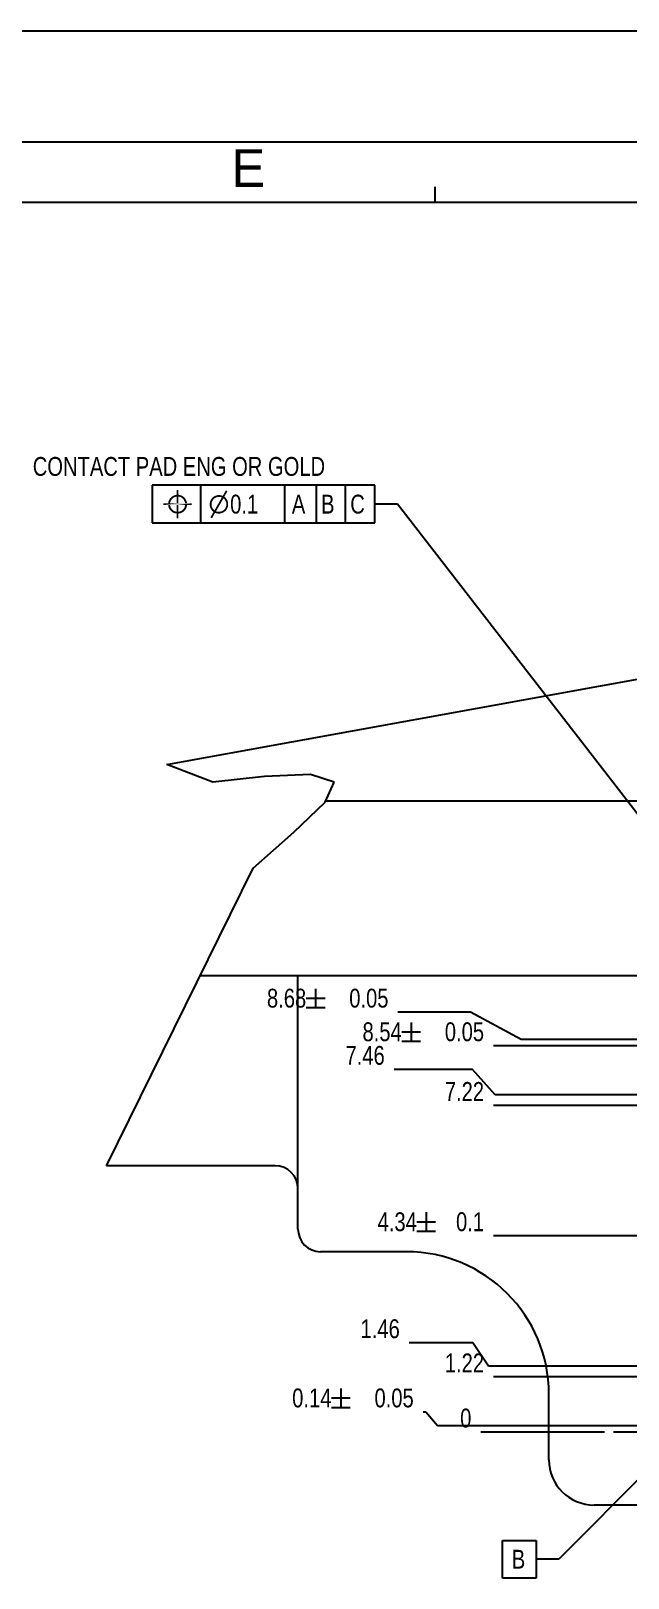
# Model space of a CAD drawing. Header units: millimetres. Extents: x 0 to 594, y 0 to 420.
# Drawn here: x 242.8 to 322, y 214.8 to 420 of the extents above; entities that cross this region are included whole.
import ezdxf
from ezdxf.enums import TextEntityAlignment as Align

# ---------------------------------------------------------------- set-up
doc = ezdxf.new("R2010")
doc.units = ezdxf.units.MM
doc.header["$LTSCALE"] = 32.67
doc.linetypes.add('CENTER', pattern=[0.6, 0.375, -0.075, 0.075, -0.075])
doc.layers.get('0').update_dxf_attribs({"linetype": 'CONTINUOUS'})
doc.layers.add('02___PRT_ALL_AXES', color=7, linetype='CONTINUOUS')
doc.styles.get("Standard").update_dxf_attribs({"font": 'txt', "width": 0.8})
doc.styles.add('TEXTSTYLE_2', font='txt')
doc.dimstyles.new('DIMSTYLE_2', dxfattribs={"dimtxt": 2.5, "dimasz": 3, "dimexe": 1.5, "dimexo": 1.2, "dimtad": 0, "dimtih": 1, "dimtoh": 1, "dimlfac": 0.166667, "dimdsep": 46, "dimtxsty": 'STANDARD', "dimblk": '_FILLED', "dimblk1": '_FILLED', "dimblk2": '_FILLED', "dimcen": 0.09, "dimazin": 2, "dimtp": 0.01, "dimtm": 0.01, "dimtfac": 1, "dimtofl": 0, "dimtmove": 0, "dimatfit": 3, "dimldrblk": '_FILLED', "dimfxl": 1, "dimtolj": 1, "dimarcsym": 0})
doc.dimstyles.new('DIMSTYLE_3', dxfattribs={"dimtxt": 2.5, "dimasz": 3, "dimexe": 1.5, "dimexo": 1.2, "dimtad": 0, "dimtih": 1, "dimtoh": 1, "dimlfac": 0.166667, "dimdsep": 46, "dimtxsty": 'STANDARD', "dimblk": '_FILLED', "dimblk1": '_FILLED', "dimblk2": '_FILLED', "dimcen": 0.09, "dimazin": 2, "dimtol": 1, "dimtp": 0.05, "dimtm": 0.05, "dimtfac": 1, "dimtofl": 0, "dimtmove": 0, "dimatfit": 3, "dimldrblk": '_FILLED', "dimfxl": 1, "dimtolj": 1, "dimarcsym": 0})
doc.dimstyles.new('DIMSTYLE_4', dxfattribs={"dimtxt": 2.5, "dimasz": 3, "dimexe": 1.5, "dimexo": 1.2, "dimtad": 0, "dimtih": 1, "dimtoh": 1, "dimlfac": 0.166667, "dimdsep": 46, "dimtxsty": 'STANDARD', "dimblk": '_FILLED', "dimblk1": '_FILLED', "dimblk2": '_FILLED', "dimcen": 0.09, "dimazin": 2, "dimtol": 1, "dimtp": 0.1, "dimtm": 0.1, "dimtfac": 1, "dimtofl": 0, "dimtmove": 0, "dimatfit": 3, "dimldrblk": '_FILLED', "dimfxl": 1, "dimtolj": 1, "dimarcsym": 0})
doc.dimstyles.get("Standard").update_dxf_attribs({"dimtxt": 2.5, "dimasz": 3, "dimexe": 1.5, "dimexo": 1.2, "dimtad": 1, "dimdsep": 46, "dimtxsty": 'STANDARD', "dimblk": '_FILLED', "dimblk1": '_FILLED', "dimblk2": '_FILLED', "dimcen": 0.09, "dimazin": 2, "dimtol": 1, "dimtp": 0.01, "dimtm": 0.01, "dimtfac": 1, "dimtofl": 0, "dimtmove": 0, "dimatfit": 3, "dimldrblk": '_FILLED', "dimfxl": 1, "dimtolj": 1, "dimarcsym": 0})

# ---------------------------------------------------------------- blocks, each defined once
blk = doc.blocks.new('*D23')
at = {"color": 7, "linetype": 'CONTINUOUS'}
for p, q in [((295.21, 236.79), (294.84, 236.79)), ((296.74, 234.97), (295.21, 236.79)), ((457.15, 234.97), (296.74, 234.97))]:
    blk.add_line(p, q, dxfattribs=at)
at = {"color": 7, "linetype": 'CONTINUOUS', "width": 0.8}
for s, p in [('0.14', (282.67, 237.42)), ('0.05', (293.59, 237.42))]:
    blk.add_text(s, height=2.5, dxfattribs=at).set_placement(p, align=Align.RIGHT)
blk = doc.blocks.new('_FILLED')
at = {"color": 0, "linetype": 'BYBLOCK'}
blk.add_solid([(0, 0), (-1, 0.167), (-1, -0.167)], dxfattribs=at)
blk = doc.blocks.new('*D24')
at = {"color": 7, "linetype": 'CONTINUOUS'}
blk.add_line((318.88, 234.13), (302.49, 234.13), dxfattribs=at)
at = {"color": 7, "linetype": 'CONTINUOUS', "insert": (301.24, 237.25), "char_height": 2.5, "width": 2, "attachment_point": 3, "line_spacing_factor": 0.9}
blk.add_mtext('0', dxfattribs=at)
blk = doc.blocks.new('*D25')
at = {"color": 7, "linetype": 'CONTINUOUS'}
for p, q in [((301.43, 245.98), (292.99, 245.98)), ((303.51, 242.89), (301.43, 245.98)), ((431.97, 242.89), (303.51, 242.89))]:
    blk.add_line(p, q, dxfattribs=at)
at = {"color": 7, "linetype": 'CONTINUOUS', "insert": (291.74, 249.1), "char_height": 2.5, "width": 8, "attachment_point": 3, "line_spacing_factor": 0.9}
blk.add_mtext('1.46', dxfattribs=at)
blk = doc.blocks.new('*D26')
at = {"color": 7, "linetype": 'CONTINUOUS'}
blk.add_line((332.04, 241.45), (304.17, 241.45), dxfattribs=at)
at = {"color": 7, "linetype": 'CONTINUOUS', "insert": (302.92, 244.57), "char_height": 2.5, "width": 8, "attachment_point": 3, "line_spacing_factor": 0.9}
blk.add_mtext('1.22', dxfattribs=at)
blk = doc.blocks.new('*D27')
at = {"color": 7, "linetype": 'CONTINUOUS'}
blk.add_line((332.04, 277.45), (304.17, 277.45), dxfattribs=at)
at = {"color": 7, "linetype": 'CONTINUOUS', "insert": (302.92, 280.57), "char_height": 2.5, "width": 8, "attachment_point": 3, "line_spacing_factor": 0.9}
blk.add_mtext('7.22', dxfattribs=at)
blk = doc.blocks.new('*D28')
at = {"color": 7, "linetype": 'CONTINUOUS'}
for p, q in [((301.39, 282.23), (290.99, 282.23)), ((304.39, 278.89), (301.39, 282.23)), ((431.97, 278.89), (304.39, 278.89))]:
    blk.add_line(p, q, dxfattribs=at)
at = {"color": 7, "linetype": 'CONTINUOUS', "insert": (289.74, 285.36), "char_height": 2.5, "width": 8, "attachment_point": 3, "line_spacing_factor": 0.9}
blk.add_mtext('7.46', dxfattribs=at)
blk = doc.blocks.new('*D29')
at = {"color": 7, "linetype": 'CONTINUOUS'}
blk.add_line((357.22, 285.37), (304.17, 285.37), dxfattribs=at)
at = {"color": 7, "linetype": 'CONTINUOUS', "width": 0.8}
for s, p in [('8.54', (292, 285.99)), ('0.05', (302.92, 285.99))]:
    blk.add_text(s, height=2.5, dxfattribs=at).set_placement(p, align=Align.RIGHT)
blk = doc.blocks.new('*D30')
at = {"color": 7, "linetype": 'CONTINUOUS'}
for p, q in [((301.1, 289.82), (291.49, 289.82)), ((307.83, 286.21), (301.1, 289.82)), ((504.39, 286.21), (307.83, 286.21))]:
    blk.add_line(p, q, dxfattribs=at)
at = {"color": 7, "linetype": 'CONTINUOUS', "width": 0.8}
for s, p in [('8.68', (279.32, 290.45)), ('0.05', (290.24, 290.45))]:
    blk.add_text(s, height=2.5, dxfattribs=at).set_placement(p, align=Align.RIGHT)
blk = doc.blocks.new('*D31')
at = {"color": 7, "linetype": 'CONTINUOUS'}
blk.add_line((466.32, 260.17), (304.17, 260.17), dxfattribs=at)
at = {"color": 7, "linetype": 'CONTINUOUS', "width": 0.8}
for s, p in [('4.34', (294, 260.79)), ('0.1', (302.92, 260.79))]:
    blk.add_text(s, height=2.5, dxfattribs=at).set_placement(p, align=Align.RIGHT)

msp = doc.modelspace()

# ---------------------------------------------------------------- linework, layer by layer
at = {"color": 7, "linetype": 'CONTINUOUS'}
for p, q in [((0, 420), (594, 420)), ((20.422, 405.309), (571.422, 405.309)), ((296.422, 397.309), (296.422, 399.309)), ((26.422, 397.309), (564.922, 397.309)), ((258.883, 359.733), (258.883, 354.733)), ((288.42, 359.733), (258.883, 359.733)), ((265.347, 354.733), (265.347, 359.733)), ((276.483, 354.733), (276.483, 359.733)), ((280.67, 354.733), (280.67, 359.733)), ((284.545, 354.733), (284.545, 359.733)), ((288.42, 354.733), (288.42, 359.733)), ((258.883, 354.733), (288.42, 354.733)), ((260.831, 322.711), (331.972, 335.595)), ((266.935, 320.357), (260.831, 322.711)), ((273.803, 321.1), (266.935, 320.357)), ((279.9, 321.348), (273.803, 321.1)), ((283.05, 320.357), (279.9, 321.348)), ((281.859, 317.702), (283.05, 320.357)), ((277.664, 313.716), (281.859, 317.702)), ((281.942, 317.886), (528.176, 317.886)), ((272.307, 308.942), (277.664, 313.716)), ((252.819, 269.466), (272.307, 308.942)), ((549.377, 294.666), (265.259, 294.666)), ((278.224, 266.466), (278.224, 294.666)), ((279.323, 291.699), (281.823, 291.699)), ((280.573, 292.949), (280.573, 290.449)), ((279.323, 290.449), (281.823, 290.449)), ((293.25, 288.491), (293.25, 285.991)), ((292, 287.241), (294.5, 287.241)), ((292, 285.991), (294.5, 285.991)), ((275.224, 269.466), (252.819, 269.466)), ((278.224, 261.066), (278.224, 266.466)), ((295.25, 263.291), (295.25, 260.791)), ((294, 262.041), (296.5, 262.041)), ((294, 260.791), (296.5, 260.791)), ((292.624, 258.066), (281.224, 258.066)), ((282.671, 238.67), (285.171, 238.67)), ((283.921, 239.92), (283.921, 237.42)), ((311.524, 230.466), (311.524, 239.166)), ((282.671, 237.42), (285.171, 237.42)), ((324.818, 229.329), (312.853, 217.276)), ((513.724, 224.466), (317.524, 224.466)), ((305.353, 214.776), (305.353, 219.776)), ((305.353, 219.776), (309.853, 219.776)), ((309.853, 219.776), (309.853, 214.776)), ((312.853, 217.276), (309.853, 217.276)), ((309.853, 214.776), (305.353, 214.776))]:
    msp.add_line(p, q, dxfattribs=at)
for centre, radius, start, end in [((275.224, 266.466), 3, 0, 90), ((281.224, 261.066), 3, 180, 270), ((292.624, 239.166), 18.9, 0, 90), ((317.524, 230.466), 6, 180, 270)]:
    msp.add_arc(centre, radius, start, end, dxfattribs=at)
for points in [[(263.509, 357.352), (264.147, 357.352), (260.37, 357.096)], [(263.253, 357.352), (263.509, 357.352), (260.37, 357.096)], [(262.377, 357.352), (263.253, 357.352), (260.37, 357.096)], [(262.14, 357.352), (262.377, 357.352), (260.37, 357.096)], [(261.264, 357.352), (262.14, 357.352), (260.37, 357.096)], [(261.009, 357.352), (261.264, 357.352), (260.37, 357.096)], [(261.009, 357.352), (260.37, 357.096), (260.37, 357.352)], [(261.009, 357.096), (260.37, 357.096), (264.147, 357.352)], [(261.282, 357.461), (261.009, 357.352), (261.027, 357.479)], [(261.009, 357.352), (261.282, 357.461), (261.264, 357.352)], [(261.264, 357.096), (261.009, 357.096), (264.147, 357.352)], [(261.264, 357.096), (261.027, 356.95), (261.009, 357.096)], [(261.319, 357.552), (261.027, 357.479), (261.063, 357.625)], [(261.027, 357.479), (261.319, 357.552), (261.282, 357.461)], [(261.264, 357.096), (261.282, 356.987), (261.027, 356.95)], [(261.41, 357.753), (261.355, 357.662), (261.063, 357.625)], [(261.41, 357.753), (261.063, 357.625), (261.118, 357.753)], [(261.063, 357.625), (261.355, 357.662), (261.319, 357.552)], [(261.483, 357.844), (261.118, 357.753), (261.191, 357.881)], [(261.118, 357.753), (261.483, 357.844), (261.41, 357.753)], [(261.629, 358.009), (261.556, 357.936), (261.191, 357.881)], [(261.629, 358.009), (261.191, 357.881), (261.282, 358.009)], [(261.191, 357.881), (261.556, 357.936), (261.483, 357.844)], [(262.14, 357.096), (261.264, 357.096), (264.147, 357.352)], [(261.72, 358.082), (261.282, 358.009), (261.374, 358.118)], [(261.282, 358.009), (261.72, 358.082), (261.629, 358.009)], [(262.031, 358.209), (261.921, 358.173), (261.374, 358.118)], [(262.031, 358.209), (261.374, 358.118), (261.483, 358.209)], [(261.921, 358.173), (261.812, 358.136), (261.374, 358.118)], [(261.374, 358.118), (261.812, 358.136), (261.72, 358.082)], [(262.925, 358.282), (262.14, 358.228), (261.483, 358.209)], [(262.925, 358.282), (261.483, 358.209), (261.593, 358.282)], [(261.483, 358.209), (262.14, 358.228), (262.031, 358.209)], [(262.797, 358.355), (261.593, 358.282), (261.72, 358.355)], [(261.593, 358.282), (262.797, 358.355), (262.925, 358.282)], [(262.669, 358.41), (261.72, 358.355), (261.848, 358.41)], [(261.72, 358.355), (262.669, 358.41), (262.797, 358.355)], [(262.523, 358.447), (261.848, 358.41), (261.994, 358.447)], [(261.848, 358.41), (262.523, 358.447), (262.669, 358.41)], [(262.377, 358.483), (261.994, 358.447), (262.14, 358.483)], [(261.994, 358.447), (262.377, 358.483), (262.523, 358.447)], [(262.377, 359.122), (262.14, 358.483), (262.14, 359.122)], [(262.14, 358.483), (262.377, 359.122), (262.377, 358.483)], [(262.377, 358.228), (262.14, 358.228), (262.925, 358.282)], [(262.377, 358.228), (262.14, 357.352), (262.14, 358.228)], [(262.14, 357.352), (262.377, 358.228), (262.377, 357.352)], [(262.377, 357.096), (262.14, 357.096), (264.147, 357.352)], [(262.377, 357.096), (262.14, 356.22), (262.14, 357.096)], [(262.14, 356.22), (262.377, 357.096), (262.377, 356.22)], [(262.487, 358.209), (262.377, 358.228), (262.925, 358.282)], [(263.253, 357.096), (262.377, 357.096), (264.147, 357.352)], [(262.487, 358.209), (262.925, 358.282), (263.034, 358.209)], [(263.034, 358.209), (262.596, 358.173), (262.487, 358.209)], [(262.706, 358.136), (262.596, 358.173), (263.034, 358.209)], [(262.706, 358.136), (263.034, 358.209), (263.144, 358.118)], [(263.144, 358.118), (262.797, 358.063), (262.706, 358.136)], [(262.888, 358.009), (262.797, 358.063), (263.144, 358.118)], [(262.888, 358.009), (263.144, 358.118), (263.235, 358.009)], [(263.235, 358.009), (262.979, 357.936), (262.888, 358.009)], [(262.979, 357.936), (263.235, 358.009), (263.326, 357.881)], [(263.326, 357.881), (263.052, 357.844), (262.979, 357.936)], [(263.107, 357.753), (263.052, 357.844), (263.326, 357.881)], [(263.107, 357.753), (263.326, 357.881), (263.399, 357.753)], [(263.399, 357.753), (263.162, 357.662), (263.107, 357.753)], [(263.162, 357.662), (263.399, 357.753), (263.454, 357.625)], [(263.454, 357.625), (263.198, 357.552), (263.162, 357.662)], [(263.198, 357.552), (263.454, 357.625), (263.49, 357.479)], [(263.49, 357.479), (263.235, 357.461), (263.198, 357.552)], [(263.253, 357.352), (263.235, 357.461), (263.49, 357.479)], [(263.509, 357.096), (263.235, 356.987), (263.253, 357.096)], [(263.235, 356.987), (263.509, 357.096), (263.49, 356.95)], [(263.253, 357.352), (263.49, 357.479), (263.509, 357.352)], [(263.509, 357.096), (263.253, 357.096), (264.147, 357.352)], [(263.509, 357.096), (264.147, 357.352), (264.147, 357.096)], [(266.795, 357.461), (266.521, 357.37), (266.558, 357.534)], [(266.521, 357.37), (266.795, 357.461), (266.777, 357.334)], [(266.777, 357.334), (266.521, 357.206), (266.521, 357.37)], [(266.521, 357.206), (266.777, 357.334), (266.759, 357.206)], [(266.759, 357.206), (266.777, 357.096), (266.521, 357.06)], [(266.759, 357.206), (266.521, 357.06), (266.521, 357.206)], [(266.521, 357.06), (266.777, 357.096), (266.795, 356.969)], [(266.832, 357.589), (266.558, 357.534), (266.613, 357.68)], [(266.558, 357.534), (266.832, 357.589), (266.795, 357.461)], [(266.978, 357.808), (266.613, 357.68), (266.686, 357.826)], [(266.978, 357.808), (266.905, 357.698), (266.613, 357.68)], [(266.613, 357.68), (266.905, 357.698), (266.832, 357.589)], [(267.051, 357.899), (266.686, 357.826), (266.777, 357.954)], [(266.686, 357.826), (267.051, 357.899), (266.978, 357.808)], [(267.251, 358.063), (266.777, 357.954), (266.886, 358.082)], [(267.251, 358.063), (267.142, 357.99), (266.777, 357.954)], [(266.777, 357.954), (267.142, 357.99), (267.051, 357.899)], [(267.616, 358.191), (267.489, 358.155), (266.886, 358.082)], [(267.616, 358.191), (266.886, 358.082), (266.996, 358.191)], [(267.489, 358.155), (267.379, 358.118), (266.886, 358.082)], [(266.886, 358.082), (267.379, 358.118), (267.251, 358.063)], [(268.456, 358.209), (266.996, 358.191), (267.124, 358.264)], [(267.616, 358.191), (266.996, 358.191), (268.456, 358.209)], [(268.255, 358.337), (267.124, 358.264), (267.27, 358.337)], [(268.456, 358.209), (267.124, 358.264), (268.255, 358.337)], [(268.346, 357.99), (267.16, 356.421), (268.127, 358.118)], [(267.16, 356.421), (268.346, 357.99), (267.361, 356.293)], [(268.127, 358.374), (267.27, 358.337), (267.434, 358.392)], [(267.27, 358.337), (268.127, 358.374), (268.255, 358.337)], [(267.872, 358.428), (268, 358.41), (267.434, 358.392)], [(267.872, 358.428), (267.434, 358.392), (267.58, 358.428)], [(267.434, 358.392), (268, 358.41), (268.127, 358.374)], [(267.58, 358.428), (267.744, 358.447), (267.872, 358.428)], [(267.744, 358.191), (267.616, 358.191), (268.456, 358.209)], [(267.854, 358.191), (267.744, 358.191), (268.456, 358.209)], [(267.945, 358.173), (267.854, 358.191), (268.456, 358.209)], [(268.036, 358.155), (267.945, 358.173), (268.456, 358.209)], [(268.127, 358.118), (268.036, 358.155), (268.456, 358.209)], [(268.127, 358.118), (268.456, 358.209), (268.584, 358.118)], [(268.127, 358.118), (268.584, 358.118), (268.346, 357.99)], [(268.876, 358.939), (268.255, 358.337), (268.675, 359.067)], [(268.255, 358.337), (268.876, 358.939), (268.456, 358.209)], [(268.584, 358.118), (268.675, 358.009), (268.346, 357.99)], [(268.419, 357.917), (268.346, 357.99), (268.675, 358.009)], [(268.419, 357.917), (268.675, 358.009), (268.766, 357.899)], [(268.766, 357.899), (268.511, 357.844), (268.419, 357.917)], [(268.511, 357.844), (268.766, 357.899), (268.839, 357.771)], [(268.839, 357.771), (268.565, 357.753), (268.511, 357.844)], [(268.62, 357.644), (268.565, 357.753), (268.839, 357.771)], [(268.62, 357.644), (268.839, 357.771), (268.894, 357.644)], [(268.894, 357.644), (268.675, 357.552), (268.62, 357.644)], [(268.675, 357.552), (268.894, 357.644), (268.948, 357.498)], [(268.948, 357.498), (268.711, 357.443), (268.675, 357.552)], [(268.711, 357.443), (268.948, 357.498), (268.967, 357.352)], [(268.967, 357.352), (268.73, 357.315), (268.711, 357.443)], [(268.73, 357.206), (268.73, 357.315), (268.967, 357.352)], [(268.73, 357.206), (268.967, 357.352), (268.967, 357.206)], [(268.967, 357.206), (268.73, 357.078), (268.73, 357.206)], [(268.73, 357.078), (268.967, 357.206), (268.967, 357.042)], [(261.027, 356.95), (261.282, 356.987), (261.319, 356.877)], [(261.319, 356.877), (261.063, 356.804), (261.027, 356.95)], [(261.063, 356.804), (261.319, 356.877), (261.355, 356.786)], [(261.355, 356.786), (261.118, 356.677), (261.063, 356.804)], [(261.118, 356.677), (261.355, 356.786), (261.41, 356.677)], [(261.41, 356.677), (261.191, 356.549), (261.118, 356.677)], [(261.41, 356.677), (261.483, 356.585), (261.191, 356.549)], [(261.191, 356.549), (261.483, 356.585), (261.556, 356.512)], [(261.556, 356.512), (261.282, 356.439), (261.191, 356.549)], [(261.282, 356.439), (261.556, 356.512), (261.629, 356.439)], [(261.629, 356.439), (261.374, 356.33), (261.282, 356.439)], [(261.629, 356.439), (261.72, 356.366), (261.374, 356.33)], [(261.374, 356.33), (261.72, 356.366), (261.812, 356.312)], [(261.812, 356.312), (261.483, 356.239), (261.374, 356.33)], [(261.812, 356.312), (261.921, 356.275), (261.483, 356.239)], [(261.483, 356.239), (261.921, 356.275), (262.031, 356.239)], [(262.031, 356.239), (261.593, 356.147), (261.483, 356.239)], [(262.031, 356.239), (262.14, 356.22), (261.593, 356.147)], [(261.593, 356.147), (262.377, 356.22), (263.034, 356.239)], [(261.593, 356.147), (263.034, 356.239), (262.925, 356.147)], [(262.14, 356.22), (262.377, 356.22), (261.593, 356.147)], [(262.925, 356.147), (261.72, 356.093), (261.593, 356.147)], [(261.72, 356.093), (262.925, 356.147), (262.797, 356.093)], [(262.797, 356.093), (261.848, 356.038), (261.72, 356.093)], [(261.848, 356.038), (262.797, 356.093), (262.669, 356.038)], [(262.669, 356.038), (261.994, 356.001), (261.848, 356.038)], [(261.994, 356.001), (262.669, 356.038), (262.523, 356.001)], [(262.523, 356.001), (262.14, 355.983), (261.994, 356.001)], [(262.14, 355.983), (262.523, 356.001), (262.377, 355.983)], [(262.377, 355.983), (262.14, 355.344), (262.14, 355.983)], [(262.14, 355.344), (262.377, 355.983), (262.377, 355.344)], [(263.034, 356.239), (262.377, 356.22), (262.487, 356.239)], [(262.487, 356.239), (262.596, 356.275), (263.144, 356.33)], [(262.487, 356.239), (263.144, 356.33), (263.034, 356.239)], [(262.596, 356.275), (262.706, 356.312), (263.144, 356.33)], [(263.144, 356.33), (262.706, 356.312), (262.797, 356.366)], [(263.235, 356.439), (262.797, 356.366), (262.888, 356.439)], [(262.797, 356.366), (263.235, 356.439), (263.144, 356.33)], [(262.888, 356.439), (262.979, 356.512), (263.326, 356.549)], [(262.888, 356.439), (263.326, 356.549), (263.235, 356.439)], [(263.326, 356.549), (262.979, 356.512), (263.052, 356.585)], [(263.399, 356.677), (263.052, 356.585), (263.107, 356.677)], [(263.052, 356.585), (263.399, 356.677), (263.326, 356.549)], [(263.107, 356.677), (263.162, 356.786), (263.454, 356.804)], [(263.107, 356.677), (263.454, 356.804), (263.399, 356.677)], [(263.454, 356.804), (263.162, 356.786), (263.198, 356.877)], [(263.49, 356.95), (263.198, 356.877), (263.235, 356.987)], [(263.198, 356.877), (263.49, 356.95), (263.454, 356.804)], [(266.795, 356.969), (266.558, 356.914), (266.521, 357.06)], [(266.558, 356.914), (266.795, 356.969), (266.832, 356.859)], [(266.832, 356.859), (266.594, 356.768), (266.558, 356.914)], [(266.594, 356.768), (266.832, 356.859), (266.868, 356.768)], [(266.868, 356.768), (266.649, 356.64), (266.594, 356.768)], [(267.233, 356.074), (266.613, 355.49), (267.032, 356.202)], [(266.613, 355.49), (267.233, 356.074), (266.832, 355.363)], [(266.868, 356.768), (266.923, 356.658), (266.649, 356.64)], [(266.649, 356.64), (266.923, 356.658), (266.996, 356.567)], [(266.996, 356.567), (266.74, 356.512), (266.649, 356.64)], [(266.74, 356.512), (266.996, 356.567), (267.069, 356.494)], [(267.069, 356.494), (266.813, 356.403), (266.74, 356.512)], [(267.069, 356.494), (267.16, 356.421), (266.813, 356.403)], [(266.923, 356.293), (266.813, 356.403), (267.16, 356.421)], [(267.361, 356.293), (266.923, 356.293), (267.16, 356.421)], [(267.361, 356.293), (267.032, 356.202), (266.923, 356.293)], [(267.361, 356.293), (267.452, 356.257), (267.032, 356.202)], [(267.452, 356.257), (267.543, 356.239), (267.032, 356.202)], [(267.543, 356.239), (267.653, 356.22), (267.032, 356.202)], [(267.744, 356.22), (267.872, 356.22), (267.032, 356.202)], [(267.653, 356.22), (267.744, 356.22), (267.032, 356.202)], [(268.365, 356.147), (267.032, 356.202), (267.872, 356.22)], [(267.032, 356.202), (268.365, 356.147), (267.233, 356.074)], [(267.233, 356.074), (268.365, 356.147), (268.219, 356.074)], [(268.219, 356.074), (267.361, 356.038), (267.233, 356.074)], [(267.361, 356.038), (268.219, 356.074), (268.073, 356.02)], [(268.073, 356.02), (267.489, 356.001), (267.361, 356.038)], [(267.616, 355.983), (267.489, 356.001), (268.073, 356.02)], [(267.744, 355.983), (267.616, 355.983), (268.073, 356.02)], [(267.744, 355.983), (268.073, 356.02), (267.908, 355.983)], [(268.492, 356.239), (267.872, 356.22), (268, 356.257)], [(267.872, 356.22), (268.492, 356.239), (268.365, 356.147)], [(268, 356.257), (268.127, 356.293), (268.62, 356.33)], [(268, 356.257), (268.62, 356.33), (268.492, 356.239)], [(268.62, 356.33), (268.127, 356.293), (268.237, 356.348)], [(268.237, 356.348), (268.346, 356.421), (268.711, 356.458)], [(268.237, 356.348), (268.711, 356.458), (268.62, 356.33)], [(268.711, 356.458), (268.346, 356.421), (268.438, 356.512)], [(268.803, 356.585), (268.438, 356.512), (268.529, 356.604)], [(268.438, 356.512), (268.803, 356.585), (268.711, 356.458)], [(268.529, 356.604), (268.602, 356.713), (268.876, 356.731)], [(268.529, 356.604), (268.876, 356.731), (268.803, 356.585)], [(268.876, 356.731), (268.602, 356.713), (268.657, 356.823)], [(268.93, 356.877), (268.657, 356.823), (268.693, 356.95)], [(268.657, 356.823), (268.93, 356.877), (268.876, 356.731)], [(268.967, 357.042), (268.693, 356.95), (268.73, 357.078)], [(268.693, 356.95), (268.967, 357.042), (268.93, 356.877)]]:
    msp.add_solid(points, dxfattribs=at)
at = {"layer": '02___PRT_ALL_AXES', "color": 7, "linetype": 'CENTER'}
msp.add_line((329.584, 234.126), (320.084, 234.126), dxfattribs=at)

# ---------------------------------------------------------------- texts
at = {"color": 7, "linetype": 'CONTINUOUS', "width": 0.8}
for s, p in [('CONTACT PAD ENG OR GOLD', (243.045, 360.983)), ('0.1', (269.233, 355.983)), ('A', (277.42, 355.983)), ('B', (281.295, 355.983)), ('C', (285.17, 355.983))]:
    msp.add_text(s, height=2.5, dxfattribs=at).set_placement(p)
at = {"color": 7, "linetype": 'CONTINUOUS', "insert": (269.422, 404.309), "char_height": 5, "width": 5, "attachment_point": 1, "line_spacing_factor": 0.9, "style": 'TEXTSTYLE_2'}
msp.add_mtext('E', dxfattribs=at)
at = {"color": 7, "linetype": 'CONTINUOUS', "insert": (306.603, 218.526), "char_height": 2.5, "width": 2, "attachment_point": 1, "line_spacing_factor": 0.9}
msp.add_mtext('B', dxfattribs=at)

# ---------------------------------------------------------------- dimensions: what is measured, and where the dimension line sits
at = {"color": 7, "linetype": 'CONTINUOUS'}
for feature_location, offset, origin, dimstyle, picture, middle in [((504.394, 286.206), (-212.905, 3.619), (505.594, 234.126), 'DIMSTYLE_3', '*D30', (280.782, 291.699)), ((357.224, 285.366), (-53.057, 0), (358.424, 234.126), 'DIMSTYLE_3', '*D29', (293.459, 287.241)), ((431.974, 278.886), (-140.986, 3.347), (433.174, 234.126), 'DIMSTYLE_2', '*D28', (285.739, 284.107)), ((332.044, 277.446), (-27.877, 0), (333.244, 234.126), 'DIMSTYLE_2', '*D27', (298.917, 279.321)), ((466.324, 260.166), (-162.157, 0), (467.524, 234.126), 'DIMSTYLE_4', '*D31', (294.459, 262.041)), ((431.974, 242.886), (-138.98, 3.092), (433.174, 234.126), 'DIMSTYLE_2', '*D25', (287.994, 247.853)), ((332.044, 241.446), (-27.877, 0), (333.244, 234.126), 'DIMSTYLE_2', '*D26', (299.167, 243.321)), ((457.154, 234.966), (-162.316, 1.829), (320.084, 234.126), 'DIMSTYLE_3', '*D23', (284.13, 238.67)), ((318.884427087, 234.125787298), (-16.389467152, 0), (320.084427087, 234.125787298), 'DIMSTYLE_2', '*D24', (300.244966095, 236.000787415))]:
    dim = msp.add_ordinate_dim(feature_location=feature_location, offset=offset, dtype=0, origin=origin, dimstyle=dimstyle, override={"dimtad": 1, "dimtih": 0, "dimtoh": 0}, dxfattribs=at)
    dim.commit()
    dim.dimension.update_dxf_attribs({"geometry": picture, "text_midpoint": middle})

# ---------------------------------------------------------------- leaders
msp.add_leader([(353.044, 277.671), (291.42, 357.233), (288.42, 357.233)], dimstyle='STANDARD', override={"dimtad": 0}, dxfattribs=at)

doc.saveas('drawing.dxf')
